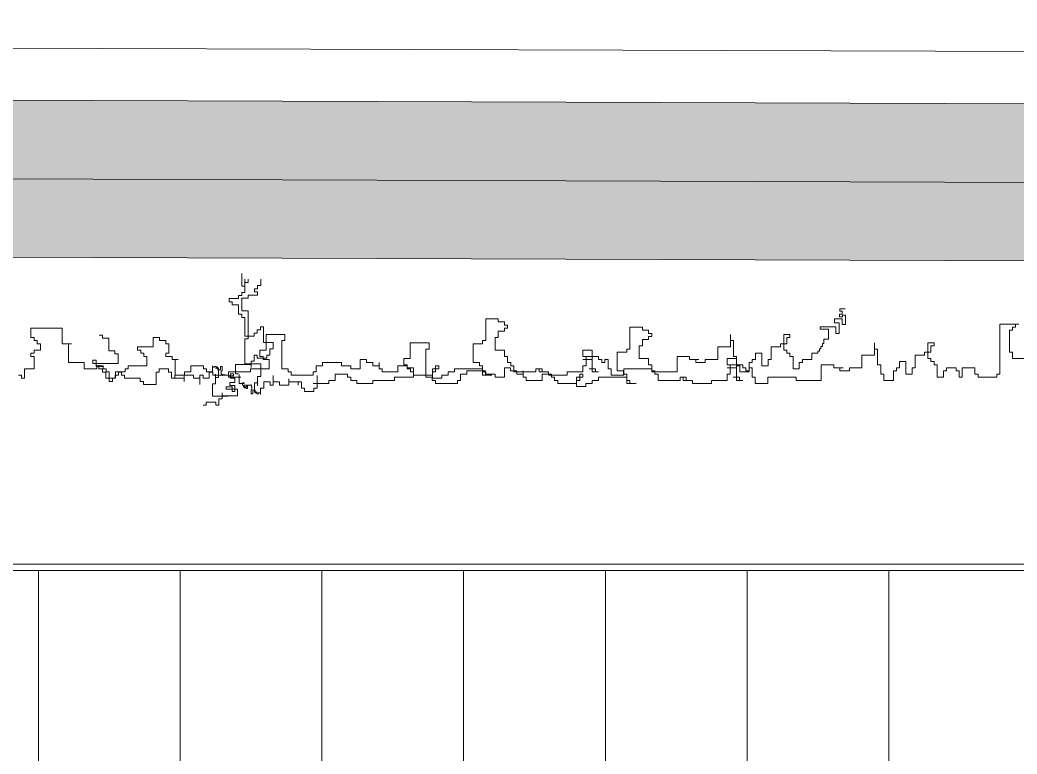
# Model space of a CAD drawing. Header units: metres. Extents: x -54 to 264, y -14 to 31.
# Drawn here: x 7.806 to 8.759, y 20.952 to 21.654 of the extents above; entities that cross this region are included whole.
import ezdxf

# ---------------------------------------------------------------- set-up
doc = ezdxf.new("R2010")
doc.units = ezdxf.units.M
doc.header["$LTSCALE"] = 0.001
doc.linetypes.add('CENTERX2', pattern=[101.6, 63.5, -12.7, 12.7, -12.7])
doc.layers.get('0').update_dxf_attribs({"lineweight": 13, "true_color": 0x000000})
for name, color, linetype, lineweight, true_color in [('Jach-Anotaciones-Hatch-Lum100%', 7, 'Continuous', 13, 0x000000), ('Jach-Anotaciones-Hatch-Lum50%', 9, 'Continuous', 13, 0x808080), ('Jach-Anotaciones-Hatch-Lum80%', 250, 'Continuous', 13, 0x333333), ('JACH-Anotaciones-Lineas-EJES', 7, 'CENTERX2', 9, 0x666666), ('JACH-Arq-Lineas-Piso', 7, 'Continuous', 13, 0x1a1a1a), ('JACH-Arq-Mobiliario01-', 250, 'Continuous', 9, 0x333333), ('JACH-ArqPaisaje-Vegetación', 7, 'Continuous', 13, 0x999999)]:
    doc.layers.add(name, color=color, linetype=linetype, lineweight=lineweight, true_color=true_color)
doc.layers.add('JACH-Arq-Muros01-Carga', color=3, linetype='Continuous', lineweight=25)

# ---------------------------------------------------------------- blocks, each defined once
blk = doc.blocks.new('A$C686239C3')
at = {"linetype": 'Continuous'}
for p, q in [((0.0493, 3.4579), (0.0573, 3.4579)), ((0.0493, 3.4499), (0.0493, 3.4579)), ((0.0533, 3.4619), (0.0533, 3.4299)), ((0.0573, 3.4619), (0.0533, 3.4619)), ((0.0573, 3.4579), (0.0573, 3.4619)), ((0.0343, 3.4336), (0.0343, 3.4456)), ((0.0343, 3.4456), (0.0423, 3.4456)), ((0.0423, 3.4456), (0.0423, 3.4496)), ((0.0423, 3.4496), (0.0463, 3.4496)), ((0.0463, 3.4496), (0.0463, 3.4544)), ((0.0463, 3.4544), (0.0509, 3.4544)), ((0.0853, 3.4499), (0.0893, 3.4499)), ((0.0853, 3.4419), (0.0853, 3.4499)), ((0.0893, 3.4499), (0.0893, 3.4539)), ((0.0383, 3.4336), (0.0343, 3.4336)), ((0.0383, 3.4296), (0.0383, 3.4336)), ((0.0653, 3.4299), (0.0653, 3.4339)), ((0.0653, 3.4339), (0.0693, 3.4339)), ((0.0693, 3.4419), (0.0853, 3.4419)), ((0.0693, 3.4339), (0.0693, 3.4419)), ((0.0343, 3.4016), (0.0343, 3.4216)), ((0.0343, 3.4216), (0.0383, 3.4216)), ((0.0423, 3.4296), (0.0383, 3.4296)), ((0.0383, 3.4216), (0.0383, 3.4256)), ((0.0383, 3.4256), (0.0423, 3.4256)), ((0.0423, 3.4256), (0.0423, 3.4296)), ((0.0533, 3.4299), (0.0653, 3.4299)), ((0.0263, 3.3816), (0.0263, 3.3976)), ((0.0263, 3.3976), (0.0303, 3.3976)), ((0.0303, 3.3976), (0.0303, 3.4016)), ((0.0303, 3.4016), (0.0343, 3.4016)), ((0.0423, 3.3816), (0.0263, 3.3816)), ((0.0423, 3.3776), (0.0423, 3.3816)), ((0.0463, 3.3776), (0.0423, 3.3776)), ((0.0463, 3.3656), (0.0463, 3.3776)), ((0.0343, 3.3577), (0.0343, 3.3617)), ((0.0343, 3.3617), (0.0423, 3.3617)), ((0.0343, 3.3457), (0.0343, 3.3577)), ((0.0343, 3.3577), (0.0383, 3.3577)), ((0.0383, 3.3577), (0.0343, 3.3577)), ((0.0423, 3.3617), (0.0423, 3.3656)), ((0.0423, 3.3656), (0.0463, 3.3656)), ((0.0383, 3.3457), (0.0303, 3.3457)), ((0.0303, 3.3457), (0.0343, 3.3457)), ((0.0383, 3.3337), (0.0383, 3.3457)), ((0.0343, 3.3257), (0.0343, 3.3337)), ((0.0343, 3.3337), (0.0383, 3.3337)), ((0, 3.3215), (0, 3.3175)), ((0, 3.3175), (0.004, 3.3175)), ((0.004, 3.3175), (0.004, 3.3055)), ((0.0383, 3.3257), (0.0263, 3.3257)), ((0.0263, 3.3257), (0.0343, 3.3257)), ((0.0343, 3.3137), (0.0343, 3.3217)), ((0.0343, 3.3217), (0.0383, 3.3217)), ((0.0383, 3.3217), (0.0383, 3.3257)), ((0, 3.3055), (0, 3.3015)), ((0.004, 3.3055), (0, 3.3055)), ((0.0114, 3.2898), (0.0114, 3.3098)), ((0.0114, 3.3098), (0.0274, 3.3098)), ((0.0274, 3.3098), (0.0274, 3.3058)), ((0.0274, 3.3058), (0.0394, 3.3058)), ((0.0423, 3.3137), (0.0343, 3.3137)), ((0.0394, 3.3058), (0.0354, 3.3058)), ((0.0354, 3.3058), (0.0354, 3.3018)), ((0.0423, 3.3097), (0.0423, 3.3137)), ((0.0503, 3.3097), (0.0423, 3.3097)), ((0.0474, 3.3018), (0.0474, 3.3058)), ((0.0483, 3.3072), (0.0483, 3.3093)), ((0.0493, 3.3072), (0.0483, 3.3072)), ((0.0483, 3.3029), (0.0483, 3.305)), ((0.0483, 3.305), (0.0493, 3.305)), ((0.0493, 3.305), (0.0493, 3.3072)), ((0, 3.3015), (0.008, 3.3015)), ((0.008, 3.3015), (0.008, 3.2975)), ((0.008, 3.2975), (0.016, 3.2975)), ((0.012, 3.2975), (0.012, 3.2776)), ((0.016, 3.2975), (0.012, 3.2975)), ((0.0205, 3.2776), (0.0205, 3.2924)), ((0.0205, 3.2924), (0.0235, 3.2924)), ((0.0235, 3.2924), (0.0235, 3.2844)), ((0.0354, 3.3018), (0.0474, 3.3018)), ((0.0386, 3.2975), (0.0375, 3.2975)), ((0.0375, 3.2975), (0.0397, 3.2975)), ((0.0386, 3.2932), (0.0386, 3.2975)), ((0.0397, 3.2975), (0.0397, 3.2986)), ((0.0397, 3.2986), (0.044, 3.2986)), ((0.044, 3.2986), (0.044, 3.2975)), ((0.044, 3.2975), (0.0493, 3.2975)), ((0.045, 3.2996), (0.045, 3.3029)), ((0.045, 3.3029), (0.0483, 3.3029)), ((0.0493, 3.2996), (0.045, 3.2996)), ((0.0493, 3.2975), (0.0493, 3.2996)), ((0.0235, 3.2844), (0.0177, 3.2844)), ((0.0177, 3.2844), (0.0177, 3.2813)), ((0.0177, 3.2813), (0.0251, 3.2813)), ((0.0251, 3.2813), (0.0251, 3.2874)), ((0.0251, 3.2874), (0.0291, 3.2874)), ((0.0291, 3.2874), (0.0291, 3.281)), ((0.0291, 3.281), (0.0346, 3.281)), ((0.0346, 3.281), (0.0346, 3.2865)), ((0.0346, 3.2865), (0.0401, 3.2865)), ((0.0375, 3.2892), (0.0356, 3.2892)), ((0.0356, 3.2892), (0.0356, 3.2735)), ((0.0375, 3.2827), (0.0375, 3.2892)), ((0.0401, 3.2827), (0.0375, 3.2827)), ((0.04, 3.2804), (0.04, 3.2764)), ((0.052, 3.2804), (0.04, 3.2804)), ((0.0401, 3.2865), (0.0401, 3.2827)), ((0.052, 3.2605), (0.052, 3.2804)), ((0.128, 3.2844), (0.128, 3.2764)), ((0.132, 3.2844), (0.128, 3.2844)), ((0.132, 3.2884), (0.132, 3.2844)), ((0.136, 3.2884), (0.132, 3.2884)), ((0.136, 3.2764), (0.136, 3.2884)), ((0.012, 3.2776), (0.0205, 3.2776)), ((0.0222, 3.2669), (0.0211, 3.2669)), ((0.0211, 3.2669), (0.0211, 3.2648)), ((0.0254, 3.2691), (0.0222, 3.2691)), ((0.0222, 3.2691), (0.0222, 3.2669)), ((0.0254, 3.2701), (0.0233, 3.2701)), ((0.0233, 3.2701), (0.0233, 3.2658)), ((0.0233, 3.2658), (0.0254, 3.2658)), ((0.0286, 3.2712), (0.0254, 3.2712)), ((0.0254, 3.2712), (0.0254, 3.2701)), ((0.0254, 3.2658), (0.0254, 3.2691)), ((0.0393, 3.2755), (0.0275, 3.2755)), ((0.0275, 3.2755), (0.0275, 3.2691)), ((0.0275, 3.2691), (0.0286, 3.2691)), ((0.0286, 3.2691), (0.0286, 3.2712)), ((0.0526, 3.2682), (0.0526, 3.2482)), ((0.0845, 3.2682), (0.0526, 3.2682)), ((0.0845, 3.2642), (0.0845, 3.2682)), ((0.088, 3.2684), (0.088, 3.2565)), ((0.112, 3.2684), (0.088, 3.2684)), ((0.112, 3.2724), (0.112, 3.2684)), ((0.116, 3.2724), (0.112, 3.2724)), ((0.116, 3.2764), (0.116, 3.2724)), ((0.128, 3.2764), (0.116, 3.2764)), ((0.1365, 3.2722), (0.1205, 3.2722)), ((0.1205, 3.2722), (0.1205, 3.2642)), ((0.1399, 3.2764), (0.136, 3.2764)), ((0.1365, 3.2642), (0.1365, 3.2722)), ((0.1399, 3.2724), (0.1399, 3.2764)), ((0.1439, 3.2724), (0.1399, 3.2724)), ((0.1439, 3.2684), (0.1439, 3.2724)), ((0.1519, 3.2684), (0.1439, 3.2684)), ((0.1519, 3.2724), (0.1519, 3.2684)), ((0.1679, 3.2724), (0.1519, 3.2724)), ((0.1605, 3.2682), (0.1525, 3.2682)), ((0.1525, 3.2682), (0.1565, 3.2682)), ((0.1565, 3.2682), (0.1565, 3.2642)), ((0.02, 3.2605), (0.0147, 3.2605)), ((0.0147, 3.2605), (0.0147, 3.2583)), ((0.0147, 3.2583), (0.019, 3.2583)), ((0.0158, 3.253), (0.0147, 3.253)), ((0.0147, 3.253), (0.0147, 3.2508)), ((0.019, 3.2551), (0.0158, 3.2551)), ((0.0158, 3.2551), (0.0158, 3.253)), ((0.0286, 3.2562), (0.0166, 3.2562)), ((0.0166, 3.2562), (0.0166, 3.2522)), ((0.019, 3.2583), (0.019, 3.2551)), ((0.02, 3.2594), (0.02, 3.2605)), ((0.0243, 3.2594), (0.02, 3.2594)), ((0.0211, 3.2648), (0.0254, 3.2648)), ((0.0265, 3.2605), (0.0243, 3.2605)), ((0.0243, 3.2605), (0.0243, 3.2594)), ((0.0254, 3.2648), (0.0254, 3.2605)), ((0.0254, 3.2605), (0.0265, 3.2605)), ((0.0286, 3.2522), (0.0286, 3.2562)), ((0.048, 3.2605), (0.052, 3.2605)), ((0.056, 3.2605), (0.048, 3.2605)), ((0.056, 3.2565), (0.056, 3.2605)), ((0.064, 3.2565), (0.056, 3.2565)), ((0.064, 3.2525), (0.064, 3.2565)), ((0.1205, 3.2642), (0.0845, 3.2642)), ((0.088, 3.2565), (0.092, 3.2565)), ((0.092, 3.2565), (0.092, 3.2525)), ((0.1405, 3.2642), (0.1365, 3.2642)), ((0.1405, 3.2522), (0.1405, 3.2642)), ((0.1485, 3.2562), (0.1445, 3.2562)), ((0.1445, 3.2562), (0.1445, 3.2522)), ((0.1485, 3.2522), (0.1485, 3.2562)), ((0.1565, 3.2642), (0.1605, 3.2642)), ((0.0137, 3.2483), (0.0217, 3.2483)), ((0.0147, 3.2508), (0.0158, 3.2508)), ((0.0158, 3.2508), (0.0158, 3.2487)), ((0.0217, 3.2483), (0.0217, 3.2443)), ((0.0217, 3.2443), (0.0297, 3.2443)), ((0.0366, 3.2522), (0.0246, 3.2522)), ((0.0246, 3.2522), (0.0286, 3.2522)), ((0.0297, 3.2443), (0.0297, 3.2363)), ((0.0366, 3.2482), (0.0366, 3.2522)), ((0.0526, 3.2482), (0.0366, 3.2482)), ((0.06, 3.2525), (0.064, 3.2525)), ((0.06, 3.2405), (0.06, 3.2525)), ((0.064, 3.2405), (0.06, 3.2405)), ((0.064, 3.2365), (0.064, 3.2405)), ((0.08, 3.2445), (0.08, 3.2325)), ((0.1, 3.2445), (0.08, 3.2445)), ((0.092, 3.2525), (0.096, 3.2525)), ((0.096, 3.2525), (0.096, 3.2485)), ((0.096, 3.2485), (0.1, 3.2485)), ((0.1, 3.2485), (0.1, 3.2445)), ((0.1445, 3.2522), (0.1405, 3.2522)), ((0.1525, 3.2522), (0.1485, 3.2522)), ((0.1525, 3.2482), (0.1525, 3.2522)), ((0.1605, 3.2482), (0.1525, 3.2482)), ((0.0297, 3.2363), (0.0257, 3.2363)), ((0.0257, 3.2363), (0.0257, 3.2323)), ((0.0257, 3.2323), (0.0377, 3.2323)), ((0.0377, 3.2323), (0.0297, 3.2323)), ((0.0297, 3.2323), (0.0297, 3.2243)), ((0.072, 3.2365), (0.064, 3.2365)), ((0.072, 3.2325), (0.072, 3.2365)), ((0.08, 3.2325), (0.072, 3.2325)), ((0.0297, 3.2243), (0.0257, 3.2243)), ((0.0257, 3.2243), (0.0257, 3.2123)), ((0.0257, 3.2123), (0.0337, 3.2123)), ((0.0337, 3.2123), (0.0297, 3.2123)), ((0.0297, 3.2123), (0.0297, 3.2003)), ((0.0217, 3.1923), (0.0177, 3.1923)), ((0.0177, 3.1923), (0.0177, 3.1803)), ((0.0297, 3.1963), (0.0217, 3.1963)), ((0.0217, 3.1963), (0.0217, 3.1923)), ((0.0297, 3.2003), (0.0257, 3.2003)), ((0.0257, 3.2003), (0.0297, 3.2003)), ((0.0297, 3.2003), (0.0297, 3.1963)), ((0.0177, 3.1803), (0.0217, 3.1803)), ((0.0217, 3.1803), (0.0217, 3.1763)), ((0.0277, 3.1615), (0.0277, 3.1815)), ((0.0217, 3.1763), (0.0377, 3.1763)), ((0.0277, 3.1615), (0.0317, 3.1615)), ((0.0317, 3.1615), (0.0317, 3.1535)), ((0.0317, 3.1535), (0.0397, 3.1535)), ((0.0397, 3.1535), (0.0397, 3.1375)), ((0.0317, 3.1335), (0.0317, 3.1255)), ((0.0357, 3.1335), (0.0317, 3.1335)), ((0.0357, 3.1375), (0.0357, 3.1335)), ((0.0397, 3.1375), (0.0357, 3.1375)), ((0.0277, 3.1255), (0.0277, 3.1055)), ((0.0317, 3.1255), (0.0277, 3.1255)), ((0.0277, 3.1055), (0.0317, 3.1055)), ((0.0317, 3.1055), (0.0317, 3.0775)), ((0.0317, 3.0775), (0.0357, 3.0775)), ((0.0357, 3.0775), (0.0357, 3.0536)), ((0.0516, 3.0656), (0.0596, 3.0656)), ((0.0516, 3.0616), (0.0516, 3.0656)), ((0.0596, 3.0656), (0.0596, 3.0576)), ((0.0357, 3.0536), (0.0476, 3.0536)), ((0.0476, 3.0616), (0.0516, 3.0616)), ((0.0476, 3.0536), (0.0476, 3.0616)), ((0.0596, 3.0576), (0.0796, 3.0576)), ((0.0796, 3.0576), (0.0796, 3.0336)), ((0.0357, 3.0376), (0.0357, 3.0296)), ((0.0716, 3.0376), (0.0357, 3.0376)), ((0.0716, 3.0336), (0.0716, 3.0376)), ((0.0277, 3.0256), (0.0277, 2.9976)), ((0.0317, 3.0256), (0.0277, 3.0256)), ((0.0317, 3.0296), (0.0317, 3.0256)), ((0.0357, 3.0296), (0.0317, 3.0296)), ((0.0796, 3.0336), (0.0716, 3.0336)), ((0.0277, 2.9976), (0.0317, 2.9976)), ((0.0317, 2.9976), (0.0317, 2.9936)), ((0.0317, 2.9936), (0.0397, 2.9936)), ((0.0397, 2.9936), (0.0397, 2.9856)), ((0.0397, 2.9856), (0.0437, 2.9856)), ((0.0437, 2.9856), (0.0437, 2.9616)), ((0.0397, 2.9616), (0.0397, 2.9496)), ((0.0437, 2.9616), (0.0397, 2.9616)), ((0.0357, 2.9496), (0.0357, 2.9376)), ((0.0397, 2.9496), (0.0357, 2.9496)), ((0.0357, 2.9376), (0.0476, 2.9376)), ((0.0476, 2.9376), (0.0476, 2.9297)), ((0.0437, 2.9297), (0.0437, 2.9217)), ((0.0476, 2.9297), (0.0437, 2.9297)), ((0.0357, 2.9137), (0.0357, 2.9097)), ((0.0437, 2.9137), (0.0357, 2.9137)), ((0.0437, 2.9217), (0.0397, 2.9217)), ((0.0397, 2.9217), (0.0397, 2.9137)), ((0.0397, 2.9137), (0.0437, 2.9137)), ((0.0317, 2.9097), (0.0317, 2.8897)), ((0.0357, 2.9097), (0.0317, 2.9097)), ((0.0317, 2.8897), (0.0397, 2.8897)), ((0.0397, 2.8897), (0.0397, 2.8777)), ((0.0317, 2.8737), (0.0317, 2.8697)), ((0.0357, 2.8737), (0.0317, 2.8737)), ((0.0357, 2.8777), (0.0357, 2.8737)), ((0.0397, 2.8777), (0.0357, 2.8777)), ((0.0277, 2.8697), (0.0277, 2.8457)), ((0.0317, 2.8697), (0.0277, 2.8697)), ((0.0237, 2.8457), (0.0237, 2.8337)), ((0.0317, 2.8457), (0.0237, 2.8457)), ((0.0237, 2.8337), (0.0277, 2.8337)), ((0.0277, 2.8457), (0.0357, 2.8457)), ((0.0277, 2.8337), (0.0277, 2.8257)), ((0.0317, 2.8417), (0.0317, 2.8457)), ((0.0397, 2.8417), (0.0317, 2.8417)), ((0.0357, 2.8457), (0.0357, 2.8377)), ((0.0357, 2.8377), (0.0397, 2.8377)), ((0.0397, 2.8377), (0.0397, 2.8417)), ((0.0277, 2.8257), (0.0317, 2.8257)), ((0.0317, 2.8257), (0.0317, 2.8177)), ((0.0317, 2.8177), (0.0357, 2.8177)), ((0.0357, 2.8177), (0.0357, 2.7818)), ((0.0397, 2.7858), (0.0437, 2.7858)), ((0.0397, 2.7818), (0.0397, 2.7858)), ((0.0437, 2.7938), (0.0676, 2.7938)), ((0.0437, 2.7858), (0.0437, 2.7938)), ((0.0676, 2.7938), (0.0676, 2.7818)), ((0.0277, 2.7818), (0.0277, 2.7698)), ((0.0357, 2.7818), (0.0277, 2.7818)), ((0.0277, 2.7778), (0.0317, 2.7778)), ((0.0277, 2.7698), (0.0277, 2.7778)), ((0.0317, 2.7818), (0.0397, 2.7818)), ((0.0317, 2.7778), (0.0317, 2.7818)), ((0.0676, 2.7818), (0.0716, 2.7818)), ((0.0716, 2.7818), (0.0716, 2.7778)), ((0.0716, 2.7778), (0.0995, 2.7778)), ((0.0995, 2.7778), (0.0995, 2.7618)), ((0.0596, 2.7658), (0.0596, 2.7538)), ((0.0756, 2.7658), (0.0596, 2.7658)), ((0.0756, 2.7618), (0.0756, 2.7658)), ((0.0836, 2.7618), (0.0756, 2.7618)), ((0.0836, 2.7538), (0.0836, 2.7618)), ((0.0955, 2.7618), (0.0955, 2.7538)), ((0.0995, 2.7618), (0.0955, 2.7618)), ((0.0397, 2.7458), (0.0397, 2.7418)), ((0.0437, 2.7458), (0.0397, 2.7458)), ((0.0437, 2.7498), (0.0437, 2.7458)), ((0.0516, 2.7498), (0.0437, 2.7498)), ((0.0516, 2.7538), (0.0516, 2.7498)), ((0.0596, 2.7538), (0.0516, 2.7538)), ((0.0875, 2.7538), (0.0836, 2.7538)), ((0.0875, 2.7498), (0.0875, 2.7538)), ((0.0915, 2.7498), (0.0875, 2.7498)), ((0.0915, 2.7538), (0.0915, 2.7498)), ((0.0955, 2.7538), (0.0915, 2.7538)), ((0.0317, 2.7418), (0.0317, 2.7138)), ((0.0397, 2.7418), (0.0317, 2.7418)), ((0.0317, 2.7138), (0.0357, 2.7138)), ((0.0317, 2.7098), (0.0317, 2.7058)), ((0.0357, 2.7098), (0.0317, 2.7098)), ((0.0317, 2.7098), (0.0357, 2.7098)), ((0.0317, 2.7058), (0.0317, 2.7098)), ((0.0357, 2.7138), (0.0357, 2.7098)), ((0.0357, 2.7098), (0.0357, 2.7058)), ((0.0277, 2.6978), (0.0277, 2.6739)), ((0.0317, 2.6978), (0.0277, 2.6978)), ((0.0317, 2.7058), (0.0317, 2.6978)), ((0.0357, 2.7058), (0.0317, 2.7058)), ((0.0277, 2.6739), (0.0317, 2.6739)), ((0.0317, 2.6739), (0.0317, 2.6539)), ((0.0317, 2.6539), (0.0397, 2.6539)), ((0.0357, 2.6459), (0.0357, 2.6419)), ((0.0357, 2.6419), (0.0357, 2.6459)), ((0.0397, 2.6539), (0.0397, 2.6499)), ((0.0397, 2.6499), (0.0476, 2.6499)), ((0.0476, 2.6539), (0.0476, 2.6499)), ((0.0476, 2.6499), (0.0476, 2.6539)), ((0.0476, 2.6499), (0.0516, 2.6499)), ((0.0476, 2.6419), (0.0476, 2.6499)), ((0.0476, 2.6499), (0.0516, 2.6499)), ((0.0516, 2.6539), (0.0596, 2.6539)), ((0.0516, 2.6499), (0.0516, 2.6539)), ((0.0516, 2.6499), (0.0516, 2.6419)), ((0.0596, 2.6539), (0.0596, 2.6419)), ((0.0317, 2.6419), (0.0317, 2.6339)), ((0.0357, 2.6419), (0.0317, 2.6419)), ((0.0317, 2.6379), (0.0357, 2.6379)), ((0.0317, 2.6339), (0.0317, 2.6379)), ((0.0357, 2.6419), (0.0476, 2.6419)), ((0.0357, 2.6379), (0.0357, 2.6419)), ((0.0516, 2.6419), (0.0357, 2.6419)), ((0.0476, 2.6339), (0.0476, 2.6299)), ((0.0516, 2.6339), (0.0476, 2.6339)), ((0.0516, 2.6419), (0.0516, 2.6339)), ((0.0596, 2.6419), (0.0516, 2.6419)), ((0.0277, 2.6179), (0.0277, 2.6019)), ((0.0357, 2.6179), (0.0277, 2.6179)), ((0.0357, 2.6219), (0.0357, 2.6179)), ((0.0476, 2.6219), (0.0357, 2.6219)), ((0.0437, 2.6299), (0.0437, 2.6259)), ((0.0476, 2.6299), (0.0437, 2.6299)), ((0.0437, 2.6259), (0.0476, 2.6259)), ((0.0476, 2.6259), (0.0476, 2.6219)), ((0.0277, 2.6019), (0.0357, 2.6019)), ((0.0357, 2.6019), (0.0357, 2.5659)), ((0.0317, 2.5659), (0.0317, 2.534)), ((0.0357, 2.5659), (0.0317, 2.5659)), ((0.0317, 2.534), (0.0516, 2.534)), ((0.0516, 2.534), (0.0516, 2.518)), ((0.0476, 2.518), (0.0476, 2.506)), ((0.0516, 2.518), (0.0476, 2.518)), ((0.0437, 2.51), (0.0437, 2.498)), ((0.0476, 2.51), (0.0437, 2.51)), ((0.0476, 2.506), (0.0476, 2.51)), ((0.0437, 2.498), (0.0476, 2.498)), ((0.0476, 2.498), (0.0476, 2.482)), ((0.0476, 2.482), (0.0636, 2.482)), ((0.0636, 2.482), (0.0636, 2.466)), ((0.0636, 2.466), (0.0796, 2.466)), ((0.0716, 2.466), (0.0716, 2.462)), ((0.0796, 2.466), (0.0716, 2.466)), ((0.0317, 2.454), (0.0317, 2.442)), ((0.0397, 2.454), (0.0317, 2.454)), ((0.0397, 2.458), (0.0397, 2.454)), ((0.0516, 2.458), (0.0397, 2.458)), ((0.0516, 2.462), (0.0516, 2.458)), ((0.0716, 2.462), (0.0516, 2.462)), ((0.0317, 2.442), (0.0437, 2.442)), ((0.0437, 2.442), (0.0437, 2.438)), ((0.0437, 2.438), (0.0476, 2.438)), ((0.0476, 2.438), (0.0476, 2.434)), ((0.0476, 2.434), (0.0556, 2.434)), ((0.0556, 2.434), (0.0556, 2.426)), ((0.0397, 2.426), (0.0397, 2.418)), ((0.0556, 2.426), (0.0397, 2.426)), ((0.0397, 2.418), (0.0476, 2.418)), ((0.0476, 2.418), (0.0476, 2.4141)), ((0.0476, 2.4141), (0.0636, 2.4141)), ((0.0636, 2.4141), (0.0636, 2.4021)), ((0.0636, 2.4021), (0.0676, 2.4021)), ((0.0676, 2.4021), (0.0676, 2.3941)), ((0.0516, 2.3901), (0.0516, 2.3861)), ((0.0556, 2.3901), (0.0516, 2.3901)), ((0.0556, 2.3941), (0.0556, 2.3901)), ((0.0596, 2.3941), (0.0556, 2.3941)), ((0.0596, 2.3981), (0.0596, 2.3941)), ((0.0796, 2.3981), (0.0596, 2.3981)), ((0.0676, 2.3941), (0.0756, 2.3941)), ((0.0756, 2.3941), (0.0756, 2.3901)), ((0.0756, 2.3901), (0.0796, 2.3901)), ((0.0796, 2.3901), (0.0796, 2.3981)), ((0.0357, 2.3861), (0.0357, 2.3781)), ((0.0516, 2.3861), (0.0357, 2.3861)), ((0.0357, 2.3781), (0.0437, 2.3781)), ((0.0437, 2.3781), (0.0437, 2.3741)), ((0.0437, 2.3741), (0.0476, 2.3741)), ((0.0476, 2.3741), (0.0476, 2.3621)), ((0.0357, 2.3581), (0.0357, 2.3541)), ((0.0437, 2.3581), (0.0357, 2.3581)), ((0.0357, 2.3541), (0.0476, 2.3541)), ((0.0437, 2.3621), (0.0437, 2.3581)), ((0.0476, 2.3621), (0.0437, 2.3621)), ((0.0476, 2.3541), (0.0476, 2.3381)), ((0.0397, 2.3381), (0.0397, 2.3341)), ((0.0476, 2.3381), (0.0397, 2.3381)), ((0.0357, 2.3341), (0.0357, 2.3101)), ((0.0397, 2.3341), (0.0357, 2.3341)), ((0.0357, 2.3101), (0.0397, 2.3101)), ((0.0397, 2.3101), (0.0397, 2.3061)), ((0.0397, 2.3061), (0.1035, 2.3061)), ((0.1035, 2.3061), (0.1035, 2.2822)), ((0.0596, 2.2901), (0.0596, 2.2662)), ((0.0676, 2.2901), (0.0596, 2.2901)), ((0.0676, 2.2941), (0.0676, 2.2901)), ((0.0955, 2.2941), (0.0676, 2.2941)), ((0.0955, 2.2901), (0.0955, 2.2941)), ((0.0995, 2.2901), (0.0955, 2.2901)), ((0.0995, 2.2862), (0.0995, 2.2901)), ((0.1035, 2.2862), (0.0995, 2.2862)), ((0.1035, 2.2822), (0.1035, 2.2862)), ((0.0277, 1.0551), (0.0277, 1.0511)), ((0.0277, 1.0511), (0.0237, 1.0511)), ((0.0237, 1.0511), (0.0237, 1.0471)), ((0.0237, 1.0471), (0.0357, 1.0471)), ((0.0357, 1.0471), (0.0357, 1.0351)), ((0.0357, 1.0351), (0.0516, 1.0351)), ((0.0516, 1.0351), (0.0516, 1.0391)), ((0.0516, 1.0391), (0.0556, 1.0391)), ((0.0556, 1.0391), (0.0556, 1.0351)), ((0.0556, 1.0351), (0.0596, 1.0351)), ((0.0596, 1.0351), (0.0596, 1.0271)), ((0.0676, 1.0271), (0.0676, 1.0311)), ((0.0676, 1.0311), (0.0716, 1.0311)), ((0.0716, 1.0311), (0.0716, 1.0351)), ((0.0716, 1.0351), (0.0756, 1.0351)), ((0.0756, 1.0351), (0.0756, 1.0391)), ((0.0756, 1.0391), (0.0875, 1.0391)), ((0.0875, 1.0391), (0.0875, 0.9991)), ((0.0596, 1.0271), (0.0676, 1.0271)), ((0.0676, 0.9911), (0.0437, 0.9911)), ((0.0437, 0.9911), (0.0437, 0.9712)), ((0.0875, 0.9991), (0.0676, 0.9991)), ((0.0676, 0.9991), (0.0676, 0.9872)), ((0.0676, 0.9872), (0.0676, 0.9911)), ((0.0437, 0.9712), (0.0357, 0.9712)), ((0.0357, 0.9712), (0.0357, 0.9552)), ((0.0357, 0.9552), (0.0397, 0.9552)), ((0.0397, 0.9552), (0.0397, 0.9472)), ((0.0357, 0.9432), (0.0317, 0.9432)), ((0.0317, 0.9432), (0.0317, 0.9392)), ((0.0397, 0.9472), (0.0357, 0.9472)), ((0.0357, 0.9472), (0.0357, 0.9432)), ((0.0317, 0.9392), (0.0197, 0.9392)), ((0.0197, 0.9392), (0.0197, 0.9352)), ((0.0197, 0.9352), (0.0237, 0.9352)), ((0.0237, 0.9352), (0.0237, 0.9312)), ((0.0237, 0.9312), (0.0317, 0.9312)), ((0.0317, 0.9312), (0.0317, 0.9192)), ((0.0317, 0.9192), (0.0357, 0.9192)), ((0.0357, 0.9192), (0.0357, 0.9152)), ((0.0357, 0.9152), (0.0397, 0.9152)), ((0.0397, 0.9152), (0.0397, 0.8912)), ((0.0596, 0.8992), (0.0596, 0.9032)), ((0.0596, 0.9032), (0.0636, 0.9032)), ((0.0636, 0.9032), (0.0636, 0.8832)), ((0.0397, 0.8912), (0.0516, 0.8912)), ((0.0516, 0.8912), (0.0516, 0.8952)), ((0.0516, 0.8952), (0.0556, 0.8952)), ((0.0556, 0.8952), (0.0556, 0.8992)), ((0.0556, 0.8992), (0.0596, 0.8992)), ((0.0636, 0.8832), (0.0756, 0.8832)), ((0.0756, 0.8832), (0.0756, 0.8752)), ((0.0556, 0.8672), (0.0516, 0.8672)), ((0.0516, 0.8672), (0.0516, 0.8592)), ((0.0556, 0.8632), (0.0556, 0.8672)), ((0.0716, 0.8672), (0.0676, 0.8672)), ((0.0676, 0.8672), (0.0676, 0.8632)), ((0.0756, 0.8752), (0.0716, 0.8752)), ((0.0716, 0.8752), (0.0716, 0.8672)), ((0.0476, 0.8553), (0.0277, 0.8553)), ((0.0277, 0.8553), (0.0277, 0.8433)), ((0.0516, 0.8592), (0.0476, 0.8592)), ((0.0476, 0.8592), (0.0476, 0.8513)), ((0.0476, 0.8513), (0.0476, 0.8553)), ((0.0676, 0.8632), (0.0556, 0.8632)), ((0.0277, 0.8433), (0.0317, 0.8433)), ((0.0317, 0.8433), (0.0317, 0.8353)), ((0.0317, 0.8353), (0.0397, 0.8353)), ((0.0397, 0.8353), (0.0397, 0.8193)), ((0.0357, 0.8153), (0.0317, 0.8153)), ((0.0317, 0.8153), (0.0317, 0.8073)), ((0.0397, 0.8193), (0.0357, 0.8193)), ((0.0357, 0.8193), (0.0357, 0.8153)), ((0.0317, 0.8073), (0.0277, 0.8073)), ((0.0277, 0.8073), (0.0277, 0.7873)), ((0.0277, 0.7873), (0.0317, 0.7873)), ((0.0317, 0.7873), (0.0317, 0.7593)), ((0.0317, 0.7593), (0.0357, 0.7593)), ((0.0357, 0.7593), (0.0357, 0.7353)), ((0.0476, 0.7353), (0.0476, 0.7433)), ((0.0476, 0.7433), (0.0516, 0.7433)), ((0.0516, 0.7433), (0.0516, 0.7473)), ((0.0516, 0.7473), (0.0596, 0.7473)), ((0.0596, 0.7473), (0.0596, 0.7393)), ((0.0596, 0.7393), (0.0796, 0.7393)), ((0.0796, 0.7393), (0.0796, 0.7154)), ((0.0357, 0.7353), (0.0476, 0.7353)), ((0.0716, 0.7194), (0.0357, 0.7194)), ((0.0357, 0.7194), (0.0357, 0.7114)), ((0.0716, 0.7154), (0.0716, 0.7194)), ((0.0796, 0.7154), (0.0716, 0.7154)), ((0.0317, 0.7074), (0.0277, 0.7074)), ((0.0277, 0.7074), (0.0277, 0.6794)), ((0.0357, 0.7114), (0.0317, 0.7114)), ((0.0317, 0.7114), (0.0317, 0.7074)), ((0.0277, 0.6794), (0.0317, 0.6794)), ((0.0317, 0.6794), (0.0317, 0.6754)), ((0.0317, 0.6754), (0.0397, 0.6754)), ((0.0397, 0.6754), (0.0397, 0.6674)), ((0.0397, 0.6674), (0.0437, 0.6674)), ((0.0437, 0.6674), (0.0437, 0.6434)), ((0.0437, 0.6434), (0.0397, 0.6434)), ((0.0397, 0.6434), (0.0397, 0.6314)), ((0.0397, 0.6314), (0.0357, 0.6314)), ((0.0357, 0.6314), (0.0357, 0.6194)), ((0.0357, 0.6194), (0.0476, 0.6194)), ((0.0476, 0.6114), (0.0437, 0.6114)), ((0.0437, 0.6114), (0.0437, 0.6034)), ((0.0476, 0.6194), (0.0476, 0.6114)), ((0.0437, 0.6034), (0.0397, 0.6034)), ((0.0397, 0.6034), (0.0397, 0.5955)), ((0.0357, 0.5915), (0.0317, 0.5915)), ((0.0317, 0.5915), (0.0317, 0.5715)), ((0.0437, 0.5955), (0.0357, 0.5955)), ((0.0357, 0.5955), (0.0357, 0.5915)), ((0.0397, 0.5955), (0.0437, 0.5955)), ((0.0317, 0.5715), (0.0397, 0.5715)), ((0.0397, 0.5595), (0.0357, 0.5595)), ((0.0357, 0.5595), (0.0357, 0.5555)), ((0.0397, 0.5715), (0.0397, 0.5595)), ((0.0317, 0.5515), (0.0277, 0.5515)), ((0.0277, 0.5515), (0.0277, 0.5275)), ((0.0357, 0.5555), (0.0317, 0.5555)), ((0.0317, 0.5555), (0.0317, 0.5515)), ((0.0317, 0.5275), (0.0237, 0.5275)), ((0.0237, 0.5275), (0.0237, 0.5155)), ((0.0277, 0.5275), (0.0357, 0.5275)), ((0.0317, 0.5235), (0.0317, 0.5275)), ((0.0397, 0.5235), (0.0317, 0.5235)), ((0.0357, 0.5275), (0.0357, 0.5195)), ((0.0397, 0.5195), (0.0397, 0.5235)), ((0.0237, 0.5155), (0.0277, 0.5155)), ((0.0277, 0.5155), (0.0277, 0.5075)), ((0.0357, 0.5195), (0.0397, 0.5195)), ((0.0277, 0.5075), (0.0317, 0.5075)), ((0.0317, 0.5075), (0.0317, 0.4995)), ((0.0317, 0.4995), (0.0357, 0.4995)), ((0.0357, 0.4995), (0.0357, 0.4636)), ((0.0437, 0.4676), (0.0437, 0.4755)), ((0.0437, 0.4755), (0.0676, 0.4755)), ((0.0676, 0.4755), (0.0676, 0.4636)), ((0.0357, 0.4636), (0.0277, 0.4636)), ((0.0277, 0.4636), (0.0277, 0.4516)), ((0.0277, 0.4516), (0.0277, 0.4596)), ((0.0277, 0.4596), (0.0317, 0.4596)), ((0.0317, 0.4596), (0.0317, 0.4636)), ((0.0317, 0.4636), (0.0397, 0.4636)), ((0.0397, 0.4636), (0.0397, 0.4676)), ((0.0397, 0.4676), (0.0437, 0.4676)), ((0.0676, 0.4636), (0.0716, 0.4636)), ((0.0716, 0.4636), (0.0716, 0.4596)), ((0.0716, 0.4596), (0.0995, 0.4596)), ((0.0995, 0.4596), (0.0995, 0.4436)), ((0.0756, 0.4476), (0.0596, 0.4476)), ((0.0596, 0.4476), (0.0596, 0.4356)), ((0.0756, 0.4436), (0.0756, 0.4476)), ((0.0596, 0.4356), (0.0516, 0.4356)), ((0.0516, 0.4356), (0.0516, 0.4316)), ((0.0836, 0.4436), (0.0756, 0.4436)), ((0.0836, 0.4356), (0.0836, 0.4436)), ((0.0875, 0.4356), (0.0836, 0.4356)), ((0.0875, 0.4316), (0.0875, 0.4356)), ((0.0955, 0.4356), (0.0915, 0.4356)), ((0.0915, 0.4356), (0.0915, 0.4316)), ((0.0995, 0.4436), (0.0955, 0.4436)), ((0.0955, 0.4436), (0.0955, 0.4356)), ((0.0397, 0.4236), (0.0317, 0.4236)), ((0.0317, 0.4236), (0.0317, 0.3956)), ((0.0437, 0.4276), (0.0397, 0.4276)), ((0.0397, 0.4276), (0.0397, 0.4236)), ((0.0516, 0.4316), (0.0437, 0.4316)), ((0.0437, 0.4316), (0.0437, 0.4276)), ((0.0915, 0.4316), (0.0875, 0.4316)), ((0.0317, 0.3956), (0.0357, 0.3956)), ((0.0357, 0.3956), (0.0357, 0.3916)), ((0.0357, 0.3916), (0.0317, 0.3916)), ((0.0317, 0.3916), (0.0317, 0.3876)), ((0.0317, 0.3876), (0.0317, 0.3916)), ((0.0317, 0.3916), (0.0357, 0.3916)), ((0.0357, 0.3876), (0.0317, 0.3876)), ((0.0317, 0.3876), (0.0317, 0.3796)), ((0.0357, 0.3916), (0.0357, 0.3876)), ((0.0317, 0.3796), (0.0277, 0.3796)), ((0.0277, 0.3796), (0.0277, 0.3556)), ((0.0277, 0.3556), (0.0317, 0.3556)), ((0.0317, 0.3556), (0.0317, 0.3357)), ((0.0317, 0.3357), (0.0397, 0.3357)), ((0.0397, 0.3357), (0.0397, 0.3317)), ((0.0397, 0.3317), (0.0476, 0.3317)), ((0.0476, 0.3317), (0.0476, 0.3357)), ((0.0476, 0.3357), (0.0476, 0.3317)), ((0.0476, 0.3317), (0.0516, 0.3317)), ((0.0476, 0.3237), (0.0476, 0.3317)), ((0.0476, 0.3317), (0.0516, 0.3317)), ((0.0516, 0.3317), (0.0516, 0.3357)), ((0.0516, 0.3357), (0.0596, 0.3357)), ((0.0516, 0.3317), (0.0516, 0.3237)), ((0.0596, 0.3357), (0.0596, 0.3237)), ((0.0357, 0.3237), (0.0317, 0.3237)), ((0.0317, 0.3237), (0.0317, 0.3157)), ((0.0317, 0.3157), (0.0317, 0.3197)), ((0.0317, 0.3197), (0.0357, 0.3197)), ((0.0357, 0.3237), (0.0357, 0.3277)), ((0.0357, 0.3277), (0.0357, 0.3237)), ((0.0516, 0.3237), (0.0357, 0.3237)), ((0.0357, 0.3197), (0.0357, 0.3237)), ((0.0357, 0.3237), (0.0476, 0.3237)), ((0.0596, 0.3237), (0.0516, 0.3237)), ((0.0516, 0.3237), (0.0516, 0.3157)), ((0.0476, 0.3117), (0.0437, 0.3117)), ((0.0437, 0.3117), (0.0437, 0.3077)), ((0.0437, 0.3077), (0.0476, 0.3077)), ((0.0516, 0.3157), (0.0476, 0.3157)), ((0.0476, 0.3157), (0.0476, 0.3117)), ((0.0476, 0.3077), (0.0476, 0.3037)), ((0.0357, 0.2997), (0.0277, 0.2997)), ((0.0277, 0.2997), (0.0277, 0.2837)), ((0.0476, 0.3037), (0.0357, 0.3037)), ((0.0357, 0.3037), (0.0357, 0.2997)), ((0.0277, 0.2837), (0.0357, 0.2837)), ((0.0357, 0.2837), (0.0357, 0.2477)), ((0.0357, 0.2477), (0.0317, 0.2477)), ((0.0317, 0.2477), (0.0317, 0.2157)), ((0.0317, 0.2157), (0.0516, 0.2157)), ((0.0516, 0.2157), (0.0516, 0.1998)), ((0.0476, 0.1918), (0.0437, 0.1918)), ((0.0437, 0.1918), (0.0437, 0.1798)), ((0.0516, 0.1998), (0.0476, 0.1998)), ((0.0476, 0.1998), (0.0476, 0.1878)), ((0.0476, 0.1878), (0.0476, 0.1918)), ((0.0437, 0.1798), (0.0476, 0.1798)), ((0.0476, 0.1798), (0.0476, 0.1638)), ((0.0476, 0.1638), (0.0636, 0.1638)), ((0.0636, 0.1638), (0.0636, 0.1478)), ((0.0516, 0.1398), (0.0397, 0.1398)), ((0.0397, 0.1398), (0.0397, 0.1358)), ((0.0716, 0.1438), (0.0516, 0.1438)), ((0.0516, 0.1438), (0.0516, 0.1398)), ((0.0636, 0.1478), (0.0796, 0.1478)), ((0.0796, 0.1478), (0.0716, 0.1478)), ((0.0716, 0.1478), (0.0716, 0.1438)), ((0.0397, 0.1358), (0.0317, 0.1358)), ((0.0317, 0.1358), (0.0317, 0.1238)), ((0.0317, 0.1238), (0.0437, 0.1238)), ((0.0437, 0.1238), (0.0437, 0.1198)), ((0.0437, 0.1198), (0.0476, 0.1198)), ((0.0476, 0.1198), (0.0476, 0.1158)), ((0.0476, 0.1158), (0.0556, 0.1158)), ((0.0556, 0.1158), (0.0556, 0.1078)), ((0.0556, 0.1078), (0.0397, 0.1078)), ((0.0397, 0.1078), (0.0397, 0.0998)), ((0.0397, 0.0998), (0.0476, 0.0998)), ((0.0476, 0.0998), (0.0476, 0.0958)), ((0.0476, 0.0958), (0.0636, 0.0958)), ((0.0636, 0.0958), (0.0636, 0.0838)), ((0.0796, 0.0798), (0.0596, 0.0798)), ((0.0596, 0.0798), (0.0596, 0.0759)), ((0.0636, 0.0838), (0.0676, 0.0838)), ((0.0676, 0.0838), (0.0676, 0.0759)), ((0.0796, 0.0719), (0.0796, 0.0798)), ((0.0516, 0.0679), (0.0357, 0.0679)), ((0.0357, 0.0679), (0.0357, 0.0599)), ((0.0556, 0.0719), (0.0516, 0.0719)), ((0.0516, 0.0719), (0.0516, 0.0679)), ((0.0596, 0.0759), (0.0556, 0.0759)), ((0.0556, 0.0759), (0.0556, 0.0719)), ((0.0676, 0.0759), (0.0756, 0.0759)), ((0.0756, 0.0759), (0.0756, 0.0719)), ((0.0756, 0.0719), (0.0796, 0.0719)), ((0.0357, 0.0599), (0.0437, 0.0599)), ((0.0437, 0.0599), (0.0437, 0.0559)), ((0.0437, 0.0559), (0.0476, 0.0559)), ((0.0476, 0.0559), (0.0476, 0.0439)), ((0.0476, 0.0439), (0.0556, 0.0439)), ((0.0556, 0.0439), (0.0556, 0.0362)), ((0.0556, 0.0362), (0.0583, 0.0362)), ((0.0583, 0.0362), (0.0583, 0.0342)), ((0.0583, 0.0342), (0.0611, 0.0342)), ((0.0611, 0.0342), (0.0611, 0.0323)), ((0.0611, 0.0323), (0.064, 0.0323)), ((0.064, 0.0323), (0.064, 0.0302)), ((0.064, 0.0302), (0.0678, 0.0302)), ((0.0678, 0.0302), (0.0678, 0.0285)), ((0.0678, 0.0285), (0.0733, 0.0285)), ((0.0733, 0.0285), (0.0733, 0.0226)), ((0.0864, 0.0226), (0.0864, 0.0335)), ((0.0864, 0.0335), (0.0892, 0.0335)), ((0.0892, 0.0335), (0.0892, 0.0134)), ((0.0733, 0.0226), (0.0864, 0.0226)), ((0.0892, 0.0134), (0.0809, 0.0134)), ((0.0809, 0.0134), (0.0809, 0.0092)), ((0.0942, 0.0092), (0.0942, 0.0149)), ((0.0942, 0.0149), (0.0993, 0.0149)), ((0.0993, 0.0149), (0.0993, 0.0052)), ((0.0809, 0.0092), (0.0942, 0.0092)), ((0.0993, 0.0052), (0.0921, 0.0052)), ((0.0921, 0.0052), (0.0921, 0.0012)), ((0.0921, 0.0012), (0.1039, 0.0012)), ((0.102, 0.005), (0.102, 0.0089)), ((0.102, 0.0089), (0.1054, 0.0089)), ((0.1039, 0.005), (0.102, 0.005)), ((0.1039, 0.0012), (0.1039, 0.005)), ((0.1054, 0.0089), (0.1054, 0.0053)), ((0.1054, 0.0053), (0.1093, 0.0053)), ((0.1093, 0.0053), (0.1093, 0.0081)), ((0.1093, 0.0081), (0.1123, 0.0081)), ((0.1123, 0.0081), (0.1123, 0.0016))]:
    blk.add_line(p, q, dxfattribs=at)

msp = doc.modelspace()

# ---------------------------------------------------------------- hatches: boundary and pattern name
at = {"layer": 'Jach-Anotaciones-Hatch-Lum80%', "ltscale": 100}
h = msp.add_hatch(color=256, dxfattribs=at)
h.dxf.hatch_style = 1
h.paths.add_polyline_path([(22.56089, 21.52575), (6.01134, 21.5837), (6.01089, 21.43348), (22.56089, 21.37575)])

# ---------------------------------------------------------------- linework, layer by layer
at = {"layer": 'Jach-Anotaciones-Hatch-Lum100%', "ltscale": 100}
msp.add_lwpolyline([(22.56089, 21.52575), (6.01134, 21.5837), (6.01089, 21.43348), (22.56089, 21.37575)], close=True, dxfattribs=at)
at = {"layer": 'JACH-Anotaciones-Lineas-EJES', "linetype": 'Continuous', "lineweight": 0, "ltscale": 100}
msp.add_lwpolyline([(0.0848, 21.60409), (44.37088, 21.44972)], dxfattribs=at)
at = {"layer": 'JACH-Anotaciones-Lineas-EJES', "ltscale": 100}
for points in [[(0.15977, 21.60383), (44.37088, 21.44972)], [(-4.33088, 21.54448), (52.14723, 21.34762)]]:
    msp.add_lwpolyline(points, dxfattribs=at)

# ---------------------------------------------------------------- block references
at = {"layer": 'JACH-ArqPaisaje-Vegetación', "xscale": 0.75, "yscale": 0.75, "zscale": 0.75, "rotation": 89.99999999999999}
for p in [(8.5961, 21.29375), (10.47252, 21.28573)]:
    msp.add_blockref('A$C686239C3', p, dxfattribs=at)

# ---------------------------------------------------------------- wipeouts: each hides what was drawn before it
at = {"lineweight": 0}
msp.add_wipeout([(6.46089, 21.12786), (10.66089, 21.12786), (10.66089, 18.17786), (9.66089, 18.17786), (9.66089, 20.12786), (6.46089, 20.12786)], dxfattribs=at).dxf.layer = 'JACH-Arq-Mobiliario01-'

# ---------------------------------------------------------------- next in the draw order: hatches: boundary and pattern name
at = {"layer": 'Jach-Anotaciones-Hatch-Lum50%', "ltscale": 100}
h = msp.add_hatch(dxfattribs=at)
h.set_pattern_fill('AR-BRSTD', color=256, scale=0.002, angle=90, double=1)
h.set_pattern_definition([(90, (-0.1698, -5e-15), (-0.1354836, 8e-18), []), (180, (-0.1698, -5e-15), (-0.1354836, -0.2032), [0.1354836, -0.1354836])])
h.paths.add_polyline_path([(5.96089, 21.12786), (10.55975, 21.12786), (10.56203, 18.13977), (12.46089, 18.14), (12.46089, 20.64), (15.46089, 20.64), (15.46089, 18.14), (17.26089, 18.14), (17.26089, 20.64), (20.36089, 20.64), (20.36089, 18.14), (21.96089, 18.14), (21.96089, 6.775), (5.96089, 6.775)])

# ---------------------------------------------------------------- next in the draw order: linework, layer by layer
at = {"layer": 'JACH-Arq-Lineas-Piso', "ltscale": 100}
for points in [[(0.085, 21.65409), (44.72001, 21.49851), (44.67059, 0), (0, 0)], [(5.96089, 21.12786), (10.66089, 21.12786), (10.66089, 18.14), (12.46089, 18.14), (12.46089, 20.64), (15.46089, 20.64), (15.46089, 18.14), (17.26089, 18.14), (17.26089, 20.64), (20.36089, 20.64), (20.36089, 18.14), (21.96089, 18.14), (21.96089, 6.775), (5.96089, 6.775)]]:
    msp.add_lwpolyline(points, close=True, dxfattribs=at)
at = {"layer": 'JACH-Arq-Mobiliario01-', "lineweight": 0, "ltscale": 100}
msp.add_lwpolyline([(6.46089, 20.12786), (6.46089, 21.12786), (10.66089, 21.12786), (10.66089, 18.17786), (9.66089, 18.17786), (9.66089, 20.12786)], close=True, dxfattribs=at)
at = {"layer": 'JACH-Arq-Muros01-Carga', "lineweight": 0, "ltscale": 100}
msp.add_lwpolyline([(5.96089, 21.13386), (22.56089, 21.13386), (22.56089, 21.12786), (5.96089, 21.12786)], close=True, dxfattribs=at)

doc.saveas('drawing.dxf')
